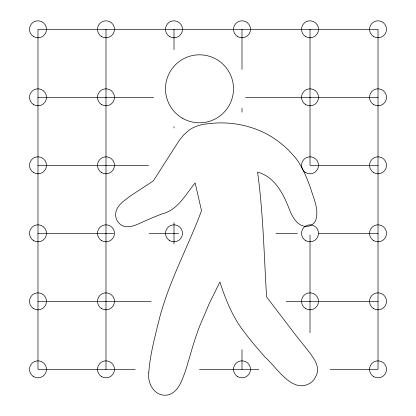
<?xml version="1.0" encoding="UTF-8"?>
<svg xmlns="http://www.w3.org/2000/svg" width="416" height="416" viewBox="0 0 416 416"><rect width="100%" height="100%" fill="white"/><g stroke="black" fill="none" stroke-linecap="round" stroke-linejoin="round"><path stroke-width="0.62" d="M37.981 97.308L153.525 97.308M245.476 97.308L378.019 97.308M37.981 165.318L148.564 165.318M310.196 165.318L378.019 165.318M37.981 233.324L113.708 233.324M149.084 233.324L178.578 233.324M275.907 233.324L297.367 233.324M318.885 233.324L378.019 233.324M37.981 301.335L151.133 301.335M286.166 301.335L378.019 301.335M135.247 369.34L37.981 369.34L37.981 29.302L378.019 29.302L378.019 369.34L330.21 369.34M199.508 369.34L258.809 369.34M310.014 29.302L310.014 164.97M310.014 235.16L310.014 332.691M242.003 29.302L242.003 69.332M242.003 108.285L242.003 112.174M242.003 349.622L242.003 369.34M173.997 29.302L173.997 49.618M173.997 126.615L173.997 127.998M173.997 222.654L173.997 244.031M105.986 29.302L105.986 369.34M148.772 372.668C147.321 383.23 154.31 396.287 166.28 395.153A14.04 14.04 0 0 0 171.314 393.723C179.176 389.376 182.057 380.084 185.006 372.19C188.911 360.443 191.854 348.4 195.879 336.695A289.942 289.942 0 0 1 199.872 325.634L209.139 303.852L219.892 281.98C225.841 300.258 233.184 318.5 245.466 333.523C251.753 341.796 258.497 349.716 265.403 357.474C277.129 367.718 293.233 395.512 311.407 382.242A18.715 18.715 0 0 0 314.512 378.856L316.675 374.769L317.444 371.769A14.134 14.134 0 0 0 317.351 367.042L316.425 363.797L314.907 360.485L310.466 353.636L295.594 334.974L266.604 296.936C263.988 255.299 263.318 213.476 257.556 172.099C274.872 176.836 283.494 194.017 289.411 209.477C292.386 217.027 297.554 226.73 306.961 226.403A10.457 10.457 0 0 0 313.3 223.683A10.171 10.171 0 0 0 315.692 220.381C319.28 209.518 313.586 198.39 310.534 188.068C307.273 179.072 303.706 170.082 298.506 162.001A61.677 61.677 0 0 0 295.292 157.534L288.22 149.812A102.96 102.96 0 0 0 277.269 140.644C269.802 135.174 261.477 130.905 252.678 128.024A102.528 102.528 0 0 0 235.695 123.968A97.786 97.786 0 0 0 218.176 122.928C209.986 123.365 201.516 123.864 193.939 127.301A31.013 31.013 0 0 0 189.332 129.958L183.368 135.257L178.984 140.821L153.369 180.872L130.624 195.78L122.366 202.119L119.298 205.296L117.146 208.51L115.944 211.718L115.601 214.838A12.288 12.288 0 0 0 116.459 219.159A12.522 12.522 0 0 0 119.621 223.766C124.54 228.55 132.002 226.736 137.582 224.286C145.647 220.672 153.691 217.012 161.985 213.949C177.991 209.882 185.494 194.626 195.146 182.92L201.531 210.74C189.181 243.859 172.286 275.2 162.094 309.124A302.016 302.016 0 0 0 159.713 317.351C155.267 335.592 150.124 353.881 148.772 372.668M182.499 118.258A34.003 34.003 0 0 0 233.501 88.806A34.003 34.003 0 0 0 182.499 59.358A34.003 34.003 0 0 0 182.499 118.258M373.771 376.704A8.502 8.502 0 0 0 386.521 369.34A8.502 8.502 0 0 0 373.771 361.977A8.502 8.502 0 0 0 373.771 376.704M237.24 376.381A8.502 8.502 0 0 0 250.484 369.949A8.502 8.502 0 0 0 238.29 361.696A8.502 8.502 0 0 0 237.24 376.381M101.738 376.704A8.502 8.502 0 0 0 114.488 369.34A8.502 8.502 0 0 0 101.738 361.977A8.502 8.502 0 0 0 101.738 376.704M33.212 376.381A8.502 8.502 0 0 0 46.457 369.949A8.502 8.502 0 0 0 34.263 361.696A8.502 8.502 0 0 0 33.212 376.381M373.771 308.693A8.502 8.502 0 0 0 386.521 301.335A8.502 8.502 0 0 0 373.771 293.972A8.502 8.502 0 0 0 373.771 308.693M305.76 308.693A8.502 8.502 0 0 0 318.516 301.335A8.502 8.502 0 0 0 305.76 293.972A8.502 8.502 0 0 0 305.76 308.693M101.738 308.693A8.502 8.502 0 0 0 114.488 301.335A8.502 8.502 0 0 0 101.738 293.972A8.502 8.502 0 0 0 101.738 308.693M33.212 308.376A8.502 8.502 0 0 0 46.457 301.938A8.502 8.502 0 0 0 34.263 293.686A8.502 8.502 0 0 0 33.212 308.376M373.256 240.365A8.502 8.502 0 0 0 386.5 233.932A8.502 8.502 0 0 0 374.306 225.68A8.502 8.502 0 0 0 373.256 240.365M305.245 240.365A8.502 8.502 0 0 0 318.49 233.932A8.502 8.502 0 0 0 306.296 225.68A8.502 8.502 0 0 0 305.245 240.365M169.229 240.365A8.502 8.502 0 0 0 182.473 233.932A8.502 8.502 0 0 0 170.279 225.68A8.502 8.502 0 0 0 169.229 240.365M101.223 240.365A8.502 8.502 0 0 0 114.468 233.932A8.502 8.502 0 0 0 102.274 225.68A8.502 8.502 0 0 0 101.223 240.365M33.727 240.687A8.502 8.502 0 0 0 46.483 233.324A8.502 8.502 0 0 0 33.727 225.961A8.502 8.502 0 0 0 33.727 240.687M373.256 172.359A8.502 8.502 0 0 0 386.5 165.922A8.502 8.502 0 0 0 374.306 157.669A8.502 8.502 0 0 0 373.256 172.359M305.245 172.359A8.502 8.502 0 0 0 318.49 165.922A8.502 8.502 0 0 0 306.296 157.669A8.502 8.502 0 0 0 305.245 172.359M101.738 172.682A8.502 8.502 0 0 0 114.488 165.318A8.502 8.502 0 0 0 101.738 157.955A8.502 8.502 0 0 0 101.738 172.682M33.727 172.682A8.502 8.502 0 0 0 46.483 165.318A8.502 8.502 0 0 0 33.727 157.955A8.502 8.502 0 0 0 33.727 172.682M373.771 104.671A8.502 8.502 0 0 0 386.521 97.308A8.502 8.502 0 0 0 373.771 89.944A8.502 8.502 0 0 0 373.771 104.671M305.76 104.671A8.502 8.502 0 0 0 318.516 97.308A8.502 8.502 0 0 0 305.76 89.944A8.502 8.502 0 0 0 305.76 104.671M101.738 104.671A8.502 8.502 0 0 0 114.488 97.308A8.502 8.502 0 0 0 101.738 89.944A8.502 8.502 0 0 0 101.738 104.671M33.727 104.671A8.502 8.502 0 0 0 46.483 97.308A8.502 8.502 0 0 0 33.727 89.944A8.502 8.502 0 0 0 33.727 104.671M373.771 36.665A8.502 8.502 0 0 0 386.521 29.302A8.502 8.502 0 0 0 373.771 21.939A8.502 8.502 0 0 0 373.771 36.665M305.76 36.665A8.502 8.502 0 0 0 318.516 29.302A8.502 8.502 0 0 0 305.76 21.939A8.502 8.502 0 0 0 305.76 36.665M237.754 36.665A8.502 8.502 0 0 0 250.505 29.302A8.502 8.502 0 0 0 237.754 21.939A8.502 8.502 0 0 0 237.754 36.665M169.744 36.665A8.502 8.502 0 0 0 182.499 29.302A8.502 8.502 0 0 0 169.744 21.939A8.502 8.502 0 0 0 169.744 36.665M101.738 36.665A8.502 8.502 0 0 0 114.488 29.302A8.502 8.502 0 0 0 101.738 21.939A8.502 8.502 0 0 0 101.738 36.665M33.727 36.665A8.502 8.502 0 0 0 46.483 29.302A8.502 8.502 0 0 0 33.727 21.939A8.502 8.502 0 0 0 33.727 36.665"/></g></svg>
